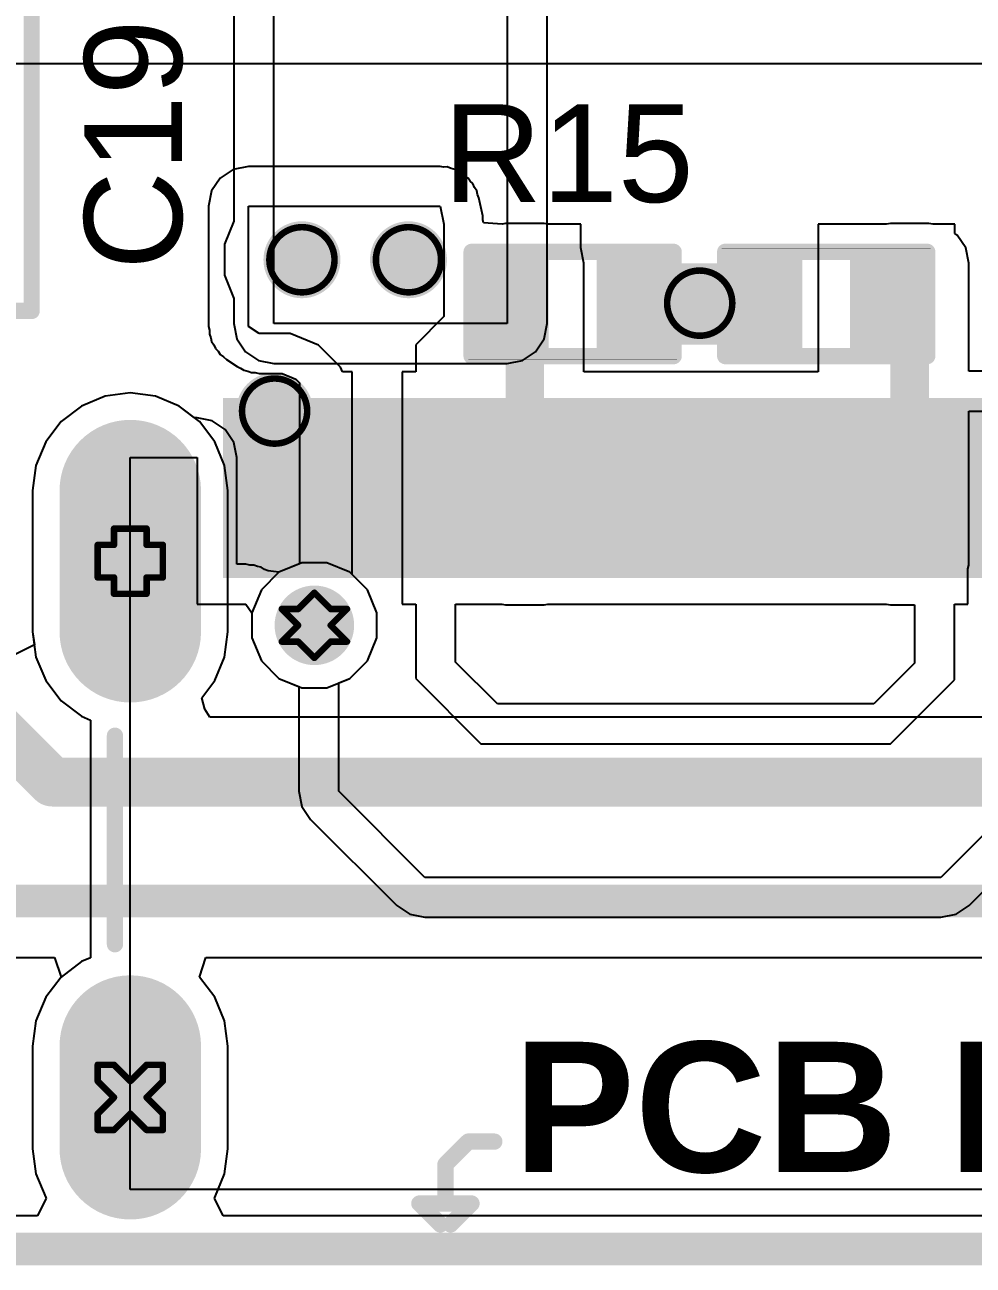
# Model space of a CAD drawing. Header units: inches. Extents: x -46 to 312, y 0 to 111.
# Drawn here: x -31.18 to -23.79, y -0.13 to 9.54 of the extents above; entities that cross this region are included whole.
import ezdxf

# ---------------------------------------------------------------- set-up
doc = ezdxf.new("R2010")
doc.units = ezdxf.units.IN
for name, color, linetype in [('Board Outline', 216, 'Continuous'), ('Bottom Layer', 5, 'Continuous'), ('Bottom Solder', 6, 'Continuous'), ('Drill Drawing', 1, 'Continuous'), ('Mechanical 13', 56, 'Continuous'), ('Multi-Layer', 9, 'Continuous'), ('Pad Holes', 156, 'Continuous'), ('Top Layer', 1, 'Continuous'), ('Top Overlay', 2, 'Continuous'), ('Top Paste', 8, 'Continuous'), ('Top Solder', 216, 'Continuous'), ('Via Holes', 16, 'Continuous')]:
    doc.layers.add(name, color=color, linetype=linetype)
doc.styles.add('Arial', font='', dxfattribs={"height": 0.2})
doc.styles.add('Arial_Bold', font='', dxfattribs={"height": 0.2})
doc.styles.get('Arial').set_extended_font_data('Arial')
doc.styles.get('Arial_Bold').set_extended_font_data('Arial', bold=True)

# ---------------------------------------------------------------- blocks, each defined once
blk = doc.blocks.new('R___0402_34')
at = {"layer": 'Top Layer'}
for points in [[(-0.6985, -0.3175), (-0.6985, 0.3175), (-0.2413, 0.3175), (-0.2413, -0.3175)], [(0.2413, -0.3175), (0.2413, 0.3175), (0.6985, 0.3175), (0.6985, -0.3175)]]:
    blk.add_hatch(color=1, dxfattribs=at).paths.add_polyline_path(points)
at = {"layer": 'Top Paste'}
for points in [[(-0.6985, -0.3175), (-0.6985, 0.3175), (-0.2413, 0.3175), (-0.2413, -0.3175)], [(0.2413, -0.3175), (0.2413, 0.3175), (0.6985, 0.3175), (0.6985, -0.3175)]]:
    blk.add_hatch(color=8, dxfattribs=at).paths.add_polyline_path(points)
at = {"layer": 'Top Solder'}
for points in [[(-0.7535, -0.3725), (-0.7535, 0.3725), (-0.1863, 0.3725), (-0.1863, -0.3725)], [(0.1863, -0.3725), (0.1863, 0.3725), (0.7535, 0.3725), (0.7535, -0.3725)]]:
    blk.add_hatch(color=216, dxfattribs=at).paths.add_polyline_path(points)
at = {"layer": 'Top Overlay'}
for points, const_width in [([(0.7874, 0.4064), (-0.7874, 0.4064)], 0.127), ([(-0.7874, 0.4064), (-0.7874, -0.4064)], 0.127), ([(0.7874, 0.4064), (0.7874, -0.4064)], 0.127), ([(0.7874, -0.4064), (-0.7874, -0.4064)], 0.127), ([(0.8128, -0.4318), (-0.8128, -0.4318)], 0.00323)]:
    blk.add_lwpolyline(points, dxfattribs=dict(at, const_width=const_width))
for points, const_width in [([(-0.8191, 0.4064, 1), (-0.7556, 0.4064, 1)], 0.0635), ([(-0.8191, 0.4064, 1), (-0.7556, 0.4064, 1)], 0.0635), ([(0.7556, 0.4064, 1), (0.8191, 0.4064, 1)], 0.0635), ([(0.7556, 0.4064, 1), (0.8191, 0.4064, 1)], 0.0635), ([(-0.8191, -0.4064, 1), (-0.7556, -0.4064, 1)], 0.0635), ([(-0.8191, -0.4064, 1), (-0.7556, -0.4064, 1)], 0.0635), ([(0.7556, -0.4064, 1), (0.8191, -0.4064, 1)], 0.0635), ([(0.7556, -0.4064, 1), (0.8191, -0.4064, 1)], 0.0635), ([(-0.8136, -0.4318, 1), (-0.812, -0.4318, 1)], 0.00161), ([(0.812, -0.4318, 1), (0.8136, -0.4318, 1)], 0.00161)]:
    blk.add_lwpolyline(points, format="xyb", close=True, dxfattribs=dict(at, const_width=const_width))
blk = doc.blocks.new('R___0402_36')
at = {"layer": 'Top Layer'}
for points in [[(-0.6985, -0.3175), (-0.6985, 0.3175), (-0.2413, 0.3175), (-0.2413, -0.3175)], [(0.2413, -0.3175), (0.2413, 0.3175), (0.6985, 0.3175), (0.6985, -0.3175)]]:
    blk.add_hatch(color=1, dxfattribs=at).paths.add_polyline_path(points)
at = {"layer": 'Top Paste'}
for points in [[(-0.6985, -0.3175), (-0.6985, 0.3175), (-0.2413, 0.3175), (-0.2413, -0.3175)], [(0.2413, -0.3175), (0.2413, 0.3175), (0.6985, 0.3175), (0.6985, -0.3175)]]:
    blk.add_hatch(color=8, dxfattribs=at).paths.add_polyline_path(points)
at = {"layer": 'Top Solder'}
for points in [[(-0.7535, -0.3725), (-0.7535, 0.3725), (-0.1863, 0.3725), (-0.1863, -0.3725)], [(0.1863, -0.3725), (0.1863, 0.3725), (0.7535, 0.3725), (0.7535, -0.3725)]]:
    blk.add_hatch(color=216, dxfattribs=at).paths.add_polyline_path(points)
at = {"layer": 'Top Overlay'}
for points, const_width in [([(-0.7874, -0.4064), (-0.7874, 0.4064)], 0.127), ([(-0.7874, 0.4064), (0.7874, 0.4064)], 0.127), ([(0.7874, -0.4064), (0.7874, 0.4064)], 0.127), ([(-0.7874, -0.4064), (0.7874, -0.4064)], 0.127), ([(-0.8128, -0.4318), (0.8128, -0.4318)], 0.00323)]:
    blk.add_lwpolyline(points, dxfattribs=dict(at, const_width=const_width))
for points, const_width in [([(-0.8191, 0.4064, 1), (-0.7556, 0.4064, 1)], 0.0635), ([(-0.8191, 0.4064, 1), (-0.7556, 0.4064, 1)], 0.0635), ([(0.7556, 0.4064, 1), (0.8191, 0.4064, 1)], 0.0635), ([(0.7556, 0.4064, 1), (0.8191, 0.4064, 1)], 0.0635), ([(-0.8191, -0.4064, 1), (-0.7556, -0.4064, 1)], 0.0635), ([(-0.8191, -0.4064, 1), (-0.7556, -0.4064, 1)], 0.0635), ([(0.7556, -0.4064, 1), (0.8191, -0.4064, 1)], 0.0635), ([(0.7556, -0.4064, 1), (0.8191, -0.4064, 1)], 0.0635), ([(-0.8136, -0.4318, 1), (-0.812, -0.4318, 1)], 0.00161), ([(0.812, -0.4318, 1), (0.8136, -0.4318, 1)], 0.00161)]:
    blk.add_lwpolyline(points, format="xyb", close=True, dxfattribs=dict(at, const_width=const_width))
blk = doc.blocks.new('TYPE_C_31_M_12__57')
at = {"layer": 'Bottom Layer'}
h = blk.add_hatch(color=5, dxfattribs=at)
edge = h.paths.add_edge_path()
edge.add_arc((-4.325, 2.355), 0.45, 0, 180)
edge.add_line((-4.775, 2.355), (-4.775, 1.255))
edge.add_arc((-4.325, 1.255), 0.45, 180, 360)
edge.add_line((-3.875, 1.255), (-3.875, 2.355))
h = blk.add_hatch(color=5, dxfattribs=at)
edge = h.paths.add_edge_path()
edge.add_arc((-4.325, -2.775), 0.45, 180, 360)
edge.add_line((-3.875, -2.775), (-3.875, -1.975))
edge.add_arc((-4.325, -1.975), 0.45, 0, 180)
edge.add_line((-4.775, -1.975), (-4.775, -2.775))
at = {"layer": 'Bottom Solder'}
h = blk.add_hatch(color=6, dxfattribs=at)
edge = h.paths.add_edge_path()
edge.add_arc((-4.325, 2.355), 0.5516, 0, 180)
edge.add_line((-4.8766, 2.355), (-4.8766, 1.255))
edge.add_arc((-4.325, 1.255), 0.5516, 180, 360)
edge.add_line((-3.7734, 1.255), (-3.7734, 2.355))
h = blk.add_hatch(color=6, dxfattribs=at)
edge = h.paths.add_edge_path()
edge.add_arc((-2.89, 1.305), 0.1016, 0, 360)
h = blk.add_hatch(color=6, dxfattribs=at)
edge = h.paths.add_edge_path()
edge.add_arc((-4.325, -2.775), 0.5516, 180, 360)
edge.add_line((-3.7734, -2.775), (-3.7734, -1.975))
edge.add_arc((-4.325, -1.975), 0.5516, 0, 180)
edge.add_line((-4.8766, -1.975), (-4.8766, -2.775))
at = {"layer": 'Multi-Layer'}
h = blk.add_hatch(color=9, dxfattribs=at)
edge = h.paths.add_edge_path()
edge.add_arc((-4.325, 2.355), 0.45, 0, 180)
edge.add_line((-4.775, 2.355), (-4.775, 1.255))
edge.add_arc((-4.325, 1.255), 0.45, 180, 360)
edge.add_line((-3.875, 1.255), (-3.875, 2.355))
h = blk.add_hatch(color=9, dxfattribs=at)
edge = h.paths.add_edge_path()
edge.add_arc((-4.325, -2.775), 0.45, 180, 360)
edge.add_line((-3.875, -2.775), (-3.875, -1.975))
edge.add_arc((-4.325, -1.975), 0.45, 0, 180)
edge.add_line((-4.775, -1.975), (-4.775, -2.775))
at = {"layer": 'Pad Holes'}
h = blk.add_hatch(color=7, dxfattribs=at)
edge = h.paths.add_edge_path()
edge.add_arc((-4.325, 1.255), 0.3, 180, 360)
edge.add_line((-4.025, 1.255), (-4.025, 2.355))
edge.add_arc((-4.325, 2.355), 0.3, 0, 180)
edge.add_line((-4.625, 2.355), (-4.625, 1.255))
h = blk.add_hatch(color=7, dxfattribs=at)
edge = h.paths.add_edge_path()
edge.add_arc((-2.89, 1.305), 0.31, 0, 360)
h = blk.add_hatch(color=7, dxfattribs=at)
edge = h.paths.add_edge_path()
edge.add_arc((-4.325, -2.775), 0.3, 180, 360)
edge.add_line((-4.025, -2.775), (-4.025, -1.975))
edge.add_arc((-4.325, -1.975), 0.3, 0, 180)
edge.add_line((-4.625, -1.975), (-4.625, -2.775))
at = {"layer": 'Top Layer'}
for points in [[(-3.5, 2.975), (-2.9, 2.975), (-2.9, 1.775), (-3.5, 1.775)], [(-2.7, 2.975), (-2.1, 2.975), (-2.1, 1.775), (-2.7, 1.775)], [(-1.9, 2.975), (-1.6, 2.975), (-1.6, 1.775), (-1.9, 1.775)], [(-1.4, 2.975), (-1.1, 2.975), (-1.1, 1.775), (-1.4, 1.775)], [(-0.9, 2.975), (-0.6, 2.975), (-0.6, 1.775), (-0.9, 1.775)], [(-0.4, 2.975), (-0.1, 2.975), (-0.1, 1.775), (-0.4, 1.775)], [(0.4, 1.775), (0.1, 1.775), (0.1, 2.975), (0.4, 2.975)], [(0.9, 1.775), (0.6, 1.775), (0.6, 2.975), (0.9, 2.975)], [(1.4, 1.775), (1.1, 1.775), (1.1, 2.975), (1.4, 2.975)], [(1.9, 1.775), (1.6, 1.775), (1.6, 2.975), (1.9, 2.975)], [(2.7, 1.775), (2.1, 1.775), (2.1, 2.975), (2.7, 2.975)]]:
    blk.add_hatch(color=1, dxfattribs=at).paths.add_polyline_path(points)
h = blk.add_hatch(color=1, dxfattribs=at)
edge = h.paths.add_edge_path()
edge.add_arc((-4.325, 2.355), 0.45, 0, 180)
edge.add_line((-4.775, 2.355), (-4.775, 1.255))
edge.add_arc((-4.325, 1.255), 0.45, 180, 360)
edge.add_line((-3.875, 1.255), (-3.875, 2.355))
h = blk.add_hatch(color=1, dxfattribs=at)
edge = h.paths.add_edge_path()
edge.add_arc((-4.325, -2.775), 0.45, 180, 360)
edge.add_line((-3.875, -2.775), (-3.875, -1.975))
edge.add_arc((-4.325, -1.975), 0.45, 0, 180)
edge.add_line((-4.775, -1.975), (-4.775, -2.775))
at = {"layer": 'Top Paste'}
for points in [[(-3.5, 2.975), (-2.9, 2.975), (-2.9, 1.775), (-3.5, 1.775)], [(-2.7, 2.975), (-2.1, 2.975), (-2.1, 1.775), (-2.7, 1.775)], [(-1.9, 2.975), (-1.6, 2.975), (-1.6, 1.775), (-1.9, 1.775)], [(-1.4, 2.975), (-1.1, 2.975), (-1.1, 1.775), (-1.4, 1.775)], [(-0.9, 2.975), (-0.6, 2.975), (-0.6, 1.775), (-0.9, 1.775)], [(-0.4, 2.975), (-0.1, 2.975), (-0.1, 1.775), (-0.4, 1.775)], [(0.4, 1.775), (0.1, 1.775), (0.1, 2.975), (0.4, 2.975)], [(0.9, 1.775), (0.6, 1.775), (0.6, 2.975), (0.9, 2.975)], [(1.4, 1.775), (1.1, 1.775), (1.1, 2.975), (1.4, 2.975)], [(1.9, 1.775), (1.6, 1.775), (1.6, 2.975), (1.9, 2.975)], [(2.7, 1.775), (2.1, 1.775), (2.1, 2.975), (2.7, 2.975)]]:
    blk.add_hatch(color=8, dxfattribs=at).paths.add_polyline_path(points)
at = {"layer": 'Top Solder'}
for points in [[(-3.6016, 3.0766), (-2.7984, 3.0766), (-2.7984, 1.6734), (-3.6016, 1.6734)], [(-2.8016, 3.0766), (-1.9984, 3.0766), (-1.9984, 1.6734), (-2.8016, 1.6734)], [(-2.0016, 3.0766), (-1.4984, 3.0766), (-1.4984, 1.6734), (-2.0016, 1.6734)], [(-1.5016, 3.0766), (-0.9984, 3.0766), (-0.9984, 1.6734), (-1.5016, 1.6734)], [(-1.0016, 3.0766), (-0.4984, 3.0766), (-0.4984, 1.6734), (-1.0016, 1.6734)], [(-0.5016, 3.0766), (0.0016, 3.0766), (0.0016, 1.6734), (-0.5016, 1.6734)], [(0.5016, 1.6734), (-0.0016, 1.6734), (-0.0016, 3.0766), (0.5016, 3.0766)], [(1.0016, 1.6734), (0.4984, 1.6734), (0.4984, 3.0766), (1.0016, 3.0766)], [(1.5016, 1.6734), (0.9984, 1.6734), (0.9984, 3.0766), (1.5016, 3.0766)], [(2.0016, 1.6734), (1.4984, 1.6734), (1.4984, 3.0766), (2.0016, 3.0766)], [(2.8016, 1.6734), (1.9984, 1.6734), (1.9984, 3.0766), (2.8016, 3.0766)]]:
    blk.add_hatch(color=216, dxfattribs=at).paths.add_polyline_path(points)
h = blk.add_hatch(color=216, dxfattribs=at)
edge = h.paths.add_edge_path()
edge.add_arc((-4.325, 2.355), 0.5516, 0, 180)
edge.add_line((-4.8766, 2.355), (-4.8766, 1.255))
edge.add_arc((-4.325, 1.255), 0.5516, 180, 360)
edge.add_line((-3.7734, 1.255), (-3.7734, 2.355))
h = blk.add_hatch(color=216, dxfattribs=at)
edge = h.paths.add_edge_path()
edge.add_arc((-2.89, 1.305), 0.1016, 0, 360)
h = blk.add_hatch(color=216, dxfattribs=at)
edge = h.paths.add_edge_path()
edge.add_arc((-4.325, -2.775), 0.5516, 180, 360)
edge.add_line((-3.7734, -2.775), (-3.7734, -1.975))
edge.add_arc((-4.325, -1.975), 0.5516, 0, 180)
edge.add_line((-4.8766, -1.975), (-4.8766, -2.775))
at = {"layer": 'Mechanical 13', "const_width": 0.127}
for points in [[(-1.8684, -2.8974), (-1.6906, -2.7196)], [(-1.6906, -2.7196), (-1.4874, -2.7196)], [(-1.8684, -3.2022), (-1.8684, -2.8974)], [(-2.0716, -3.2022), (-1.8684, -3.2022)], [(-2.0716, -3.2022), (-1.9084, -3.3654)], [(-1.8684, -3.2022), (-1.6652, -3.2022)], [(-1.8284, -3.3654), (-1.6652, -3.2022)]]:
    blk.add_lwpolyline(points, dxfattribs=at)
at = {"layer": 'Mechanical 13', "const_width": 0.0635}
for points in [[(-1.7223, -2.7196, 1), (-1.6588, -2.7196, 1)], [(-1.7223, -2.7196, 1), (-1.6588, -2.7196, 1)], [(-1.5191, -2.7196, 1), (-1.4556, -2.7196, 1)], [(-1.9001, -2.8974, 1), (-1.8366, -2.8974, 1)], [(-1.9001, -2.8974, 1), (-1.8366, -2.8974, 1)], [(-2.1033, -3.2022, 1), (-2.0398, -3.2022, 1)], [(-2.1033, -3.2022, 1), (-2.0398, -3.2022, 1)], [(-1.9001, -3.2022, 1), (-1.8366, -3.2022, 1)], [(-1.9001, -3.2022, 1), (-1.8366, -3.2022, 1)], [(-1.9001, -3.2022, 1), (-1.8366, -3.2022, 1)], [(-1.6969, -3.2022, 1), (-1.6334, -3.2022, 1)], [(-1.6969, -3.2022, 1), (-1.6334, -3.2022, 1)], [(-1.9401, -3.3654, 1), (-1.8766, -3.3654, 1)], [(-1.8601, -3.3654, 1), (-1.7966, -3.3654, 1)]]:
    blk.add_lwpolyline(points, format="xyb", close=True, dxfattribs=at)
at = {"layer": 'Top Overlay', "const_width": 0.127}
for points in [[(-4.4446, -1.181), (-4.4446, 0.4446)], [(-4.4954, -3.569), (4.4954, -3.569)]]:
    blk.add_lwpolyline(points, dxfattribs=at)
at = {"layer": 'Top Overlay', "const_width": 0.0635}
for points in [[(-4.4763, 0.4446, 1), (-4.4128, 0.4446, 1)], [(-4.4763, -1.181, 1), (-4.4128, -1.181, 1)], [(-4.5271, -3.569, 1), (-4.4636, -3.569, 1)]]:
    blk.add_lwpolyline(points, format="xyb", close=True, dxfattribs=at)
at = {"layer": 'Mechanical 13', "style": 'Arial_Bold'}
blk.add_text('PCB Edge', height=1.016, rotation=360, dxfattribs=at).set_placement((-1.3382, -2.9575))
blk = doc.blocks.new('SMA_59')
at = {"layer": 'Top Layer'}
for points in [[(-3.25, 0.85), (-0.75, 0.85), (-0.75, -0.85), (-3.25, -0.85)], [(0.75, 0.85), (3.25, 0.85), (3.25, -0.85), (0.75, -0.85)]]:
    blk.add_hatch(color=1, dxfattribs=at).paths.add_polyline_path(points)
at = {"layer": 'Top Overlay'}
for points in [[(-4.445, -1.4215), (-3.278, -1.4215), (-3.278, 1.422), (-4.445, 1.422)], [(-3.2998, 0.9239), (-2.5958, 0.9239), (-2.5958, 1.4218), (-3.2998, 1.4218)], [(-3.2998, -1.4219), (-2.5958, -1.4219), (-2.5958, -0.924), (-3.2998, -0.924)]]:
    blk.add_hatch(color=2, dxfattribs=at).paths.add_polyline_path(points)
at = {"layer": 'Top Paste'}
for points in [[(-3.25, 0.85), (-0.75, 0.85), (-0.75, -0.85), (-3.25, -0.85)], [(0.75, 0.85), (3.25, 0.85), (3.25, -0.85), (0.75, -0.85)]]:
    blk.add_hatch(color=8, dxfattribs=at).paths.add_polyline_path(points)
at = {"layer": 'Top Solder'}
for points in [[(-3.3516, 0.9516), (-0.6484, 0.9516), (-0.6484, -0.9516), (-3.3516, -0.9516)], [(0.6484, 0.9516), (3.3516, 0.9516), (3.3516, -0.9516), (0.6484, -0.9516)]]:
    blk.add_hatch(color=216, dxfattribs=at).paths.add_polyline_path(points)
at = {"layer": 'Top Overlay', "const_width": 0.127}
for points in [[(2.0612, 1.3577), (-2.6581, 1.3577)], [(2.0612, 1.0122), (2.0612, 1.3577)], [(2.0612, -1.3577), (2.0612, -1.0122)], [(2.0612, -1.3577), (-2.6581, -1.3577)]]:
    blk.add_lwpolyline(points, dxfattribs=at)
at = {"layer": 'Top Overlay', "const_width": 0.0635}
for points in [[(-2.6899, 1.3577, 1), (-2.6264, 1.3577, 1)], [(2.0295, 1.3577, 1), (2.093, 1.3577, 1)], [(2.0295, 1.3577, 1), (2.093, 1.3577, 1)], [(2.0295, 1.0122, 1), (2.093, 1.0122, 1)], [(2.0295, -1.0122, 1), (2.093, -1.0122, 1)], [(-2.6899, -1.3577, 1), (-2.6264, -1.3577, 1)], [(2.0295, -1.3577, 1), (2.093, -1.3577, 1)], [(2.0295, -1.3577, 1), (2.093, -1.3577, 1)]]:
    blk.add_lwpolyline(points, format="xyb", close=True, dxfattribs=at)

msp = doc.modelspace()

# ---------------------------------------------------------------- hatches: boundary and pattern name
at = {"layer": 'Bottom Layer'}
h = msp.add_hatch(color=5, dxfattribs=at)
edge = h.paths.add_edge_path()
edge.add_arc((-29.022, 7.7106), 0.3, 0, 360)
h = msp.add_hatch(color=5, dxfattribs=at)
edge = h.paths.add_edge_path()
edge.add_arc((-28.1914, 7.7106), 0.3, 0, 360)
h = msp.add_hatch(color=5, dxfattribs=at)
edge = h.paths.add_edge_path()
edge.add_arc((-25.9213, 7.3724), 0.3, 0, 360)
h = msp.add_hatch(color=5, dxfattribs=at)
edge = h.paths.add_edge_path()
edge.add_arc((-29.235, 6.531), 0.3, 0, 360)
at = {"layer": 'Top Layer'}
h = msp.add_hatch(color=1, dxfattribs=at)
edge = h.paths.add_edge_path()
edge.add_arc((-29.022, 7.7106), 0.3, 0, 360)
h = msp.add_hatch(color=1, dxfattribs=at)
edge = h.paths.add_edge_path()
edge.add_arc((-28.1914, 7.7106), 0.3, 0, 360)
for points in [[(-27.435, 5.331), (-27.135, 5.331), (-27.135, 7.6833), (-27.435, 7.6833)], [(-26.6707, 7.0485), (-25.1763, 7.0485), (-25.1763, 7.6833), (-26.6707, 7.6833)], [(-24.435, 5.331), (-24.135, 5.331), (-24.135, 7.6835), (-24.435, 7.6835)]]:
    msp.add_hatch(color=1, dxfattribs=at).paths.add_polyline_path(points)
h = msp.add_hatch(color=1, dxfattribs=at)
edge = h.paths.add_edge_path()
edge.add_arc((-25.9213, 7.3724), 0.3, 0, 360)
h = msp.add_hatch(color=1, dxfattribs=at)
edge = h.paths.add_edge_path()
edge.add_arc((-29.235, 6.531), 0.3, 0, 360)
at = {"layer": 'Via Holes'}
h = msp.add_hatch(color=7, dxfattribs=at)
edge = h.paths.add_edge_path()
edge.add_arc((-29.022, 7.7106), 0.15, 0, 360)
h = msp.add_hatch(color=7, dxfattribs=at)
edge = h.paths.add_edge_path()
edge.add_arc((-28.1914, 7.7106), 0.15, 0, 360)
h = msp.add_hatch(color=7, dxfattribs=at)
edge = h.paths.add_edge_path()
edge.add_arc((-25.9213, 7.3724), 0.15, 0, 360)
h = msp.add_hatch(color=7, dxfattribs=at)
edge = h.paths.add_edge_path()
edge.add_arc((-29.235, 6.531), 0.15, 0, 360)

# ---------------------------------------------------------------- linework, layer by layer
at = {"layer": 'Board Outline', "const_width": 0.254}
msp.add_lwpolyline([(-41, 0), (0, 0)], dxfattribs=at)
at = {"layer": 'Bottom Layer'}
for p, q in [((-29.5519, 18.0149), (-29.5519, 8.0117)), ((-29.2412, 7.2128), (-29.2412, 18.0149)), ((-27.4216, 11.4903), (-27.4216, 7.2128)), ((-27.1108, 7.2128), (-27.1108, 10.9905)), ((-29.5519, 8.0117), (-29.6268, 7.8309)), ((-29.6268, 7.8309), (-29.6268, 7.5903)), ((-29.6268, 7.5903), (-29.5519, 7.4095)), ((-29.5519, 7.4095), (-29.5519, 7.2128)), ((-29.5519, 7.2128), (-29.5283, 7.0939)), ((-27.4216, 7.2128), (-29.2412, 7.2128)), ((-27.1345, 7.0939), (-27.1108, 7.2128)), ((-29.5283, 7.0939), (-29.4609, 6.9931)), ((-27.2018, 6.9931), (-27.1345, 7.0939)), ((-29.4609, 6.9931), (-29.3601, 6.9257)), ((-27.3026, 6.9257), (-27.2018, 6.9931)), ((-29.3601, 6.9257), (-29.2412, 6.902)), ((-29.2412, 6.902), (-27.4216, 6.902)), ((-27.4216, 6.902), (-27.3026, 6.9257)), ((-30.36, 6.6723), (-30.557, 6.6464)), ((-30.163, 6.6464), (-30.36, 6.6723)), ((-30.557, 6.6464), (-30.7407, 6.5703)), ((-29.9793, 6.5703), (-30.163, 6.6464)), ((-30.7407, 6.5703), (-30.8983, 6.4493)), ((-29.8217, 6.4493), (-29.9793, 6.5703)), ((-30.8983, 6.4493), (-31.0193, 6.2917)), ((-29.7007, 6.2917), (-29.8217, 6.4493)), ((-31.0193, 6.2917), (-31.0954, 6.108)), ((-29.6246, 6.108), (-29.7007, 6.2917)), ((-31.0954, 6.108), (-31.1213, 5.911)), ((-29.5987, 5.911), (-29.6246, 6.108)), ((-31.1213, 5.911), (-31.1213, 4.811)), ((-29.5987, 4.811), (-29.5987, 5.911)), ((-29.022, 5.3488), (-29.2013, 5.2745)), ((-28.828, 5.3488), (-29.022, 5.3488)), ((-28.6487, 5.2745), (-28.828, 5.3488)), ((-29.2013, 5.2745), (-29.3385, 5.1373)), ((-28.5115, 5.1373), (-28.6487, 5.2745)), ((-29.3385, 5.1373), (-29.4128, 4.958)), ((-28.4372, 4.958), (-28.5115, 5.1373)), ((-29.4128, 4.958), (-29.4128, 4.764)), ((-28.4372, 4.764), (-28.4372, 4.958)), ((-31.1213, 4.811), (-31.1077, 4.7076)), ((-29.6246, 4.614), (-29.5987, 4.811)), ((-29.4128, 4.764), (-29.3385, 4.5847)), ((-28.5115, 4.5847), (-28.4372, 4.764)), ((-31.1077, 4.7076), (-31.252, 4.6364)), ((-29.7007, 4.4303), (-29.6246, 4.614)), ((-29.3385, 4.5847), (-29.2013, 4.4475)), ((-28.6487, 4.4475), (-28.5115, 4.5847)), ((-29.8034, 4.2965), (-29.7007, 4.4303)), ((-29.2013, 4.4475), (-29.022, 4.3732)), ((-29.022, 4.3732), (-28.828, 4.3732)), ((-28.828, 4.3732), (-28.6487, 4.4475)), ((-29.7797, 4.2075), (-29.8034, 4.2965)), ((-29.7389, 4.1441), (-29.7797, 4.2075)), ((-22.3311, 4.1441), (-29.7389, 4.1441)), ((-31.6405, 2.2717), (-30.9501, 2.2717)), ((-30.9501, 2.2717), (-30.8983, 2.1193)), ((-29.8217, 2.1193), (-29.7699, 2.2717)), ((-29.7699, 2.2717), (-22.3001, 2.2717)), ((-30.8983, 2.1193), (-31.0193, 1.9617)), ((-29.7007, 1.9617), (-29.8217, 2.1193)), ((-31.0193, 1.9617), (-31.0954, 1.778)), ((-29.6246, 1.778), (-29.7007, 1.9617)), ((-31.0954, 1.778), (-31.1213, 1.581)), ((-29.5987, 1.581), (-29.6246, 1.778)), ((-31.1213, 1.581), (-31.1213, 0.781)), ((-29.5987, 0.781), (-29.5987, 1.581)), ((-31.1213, 0.781), (-31.0954, 0.584)), ((-29.6246, 0.584), (-29.5987, 0.781)), ((-31.0954, 0.584), (-31.0193, 0.4003)), ((-29.7007, 0.4003), (-29.6246, 0.584)), ((-31.0157, 0.3957), (-31.0831, 0.259)), ((-31.0193, 0.4003), (-31.0157, 0.3957)), ((-29.7043, 0.3957), (-29.7007, 0.4003)), ((-29.6369, 0.259), (-29.7043, 0.3957)), ((-31.0831, 0.259), (-41, 0.259)), ((-22.4331, 0.259), (-29.6369, 0.259))]:
    msp.add_line(p, q, dxfattribs=at)
for points, const_width in [([(-32.6908, 5.361), (-30.9689, 3.6391)], 0.381), ([(-30.9689, 3.6391), (-17.678, 3.6391)], 0.381), ([(-31.6405, 2.712), (-18.1876, 2.712)], 0.254)]:
    msp.add_lwpolyline(points, dxfattribs=dict(at, const_width=const_width))
at = {"layer": 'Bottom Layer', "const_width": 0.1905}
msp.add_lwpolyline([(-31.0641, 3.6391, 1), (-30.8736, 3.6391, 1)], format="xyb", close=True, dxfattribs=at)
msp.add_lwpolyline([(-31.0641, 3.6391, 1), (-30.8736, 3.6391, 1)], format="xyb", close=True, dxfattribs=at)
at = {"layer": 'Drill Drawing'}
for points, const_width in [([(-28.768, 7.7106, 1), (-29.276, 7.7106, 1)], 0.0508), ([(-27.9374, 7.7106, 1), (-28.4454, 7.7106, 1)], 0.0508), ([(-29.2887, 7.7106, 1), (-29.2633, 7.7106, 1)], 0.0254), ([(-28.7807, 7.7106, 1), (-28.7553, 7.7106, 1)], 0.0254), ([(-28.4581, 7.7106, 1), (-28.4327, 7.7106, 1)], 0.0254), ([(-27.9501, 7.7106, 1), (-27.9247, 7.7106, 1)], 0.0254), ([(-25.6673, 7.3724, 1), (-26.1753, 7.3724, 1)], 0.0508), ([(-26.188, 7.3724, 1), (-26.1626, 7.3724, 1)], 0.0254), ([(-25.68, 7.3724, 1), (-25.6546, 7.3724, 1)], 0.0254), ([(-28.981, 6.531, 1), (-29.489, 6.531, 1)], 0.0508), ([(-29.5017, 6.531, 1), (-29.4763, 6.531, 1)], 0.0254), ([(-28.9937, 6.531, 1), (-28.9683, 6.531, 1)], 0.0254), ([(-30.4997, 5.615, 1), (-30.4743, 5.615, 1)], 0.0254), ([(-30.4997, 5.615, 1), (-30.4743, 5.615, 1)], 0.0254), ([(-30.2457, 5.615, 1), (-30.2203, 5.615, 1)], 0.0254), ([(-30.2457, 5.615, 1), (-30.2203, 5.615, 1)], 0.0254), ([(-30.6267, 5.488, 1), (-30.6013, 5.488, 1)], 0.0254), ([(-30.6267, 5.488, 1), (-30.6013, 5.488, 1)], 0.0254), ([(-30.4997, 5.488, 1), (-30.4743, 5.488, 1)], 0.0254), ([(-30.4997, 5.488, 1), (-30.4743, 5.488, 1)], 0.0254), ([(-30.2457, 5.488, 1), (-30.2203, 5.488, 1)], 0.0254), ([(-30.2457, 5.488, 1), (-30.2203, 5.488, 1)], 0.0254), ([(-30.1187, 5.488, 1), (-30.0933, 5.488, 1)], 0.0254), ([(-30.1187, 5.488, 1), (-30.0933, 5.488, 1)], 0.0254), ([(-30.6267, 5.234, 1), (-30.6013, 5.234, 1)], 0.0254), ([(-30.6267, 5.234, 1), (-30.6013, 5.234, 1)], 0.0254), ([(-30.4997, 5.234, 1), (-30.4743, 5.234, 1)], 0.0254), ([(-30.4997, 5.234, 1), (-30.4743, 5.234, 1)], 0.0254), ([(-30.2457, 5.234, 1), (-30.2203, 5.234, 1)], 0.0254), ([(-30.2457, 5.234, 1), (-30.2203, 5.234, 1)], 0.0254), ([(-30.1187, 5.234, 1), (-30.0933, 5.234, 1)], 0.0254), ([(-30.1187, 5.234, 1), (-30.0933, 5.234, 1)], 0.0254), ([(-30.4997, 5.107, 1), (-30.4743, 5.107, 1)], 0.0254), ([(-30.4997, 5.107, 1), (-30.4743, 5.107, 1)], 0.0254), ([(-30.2457, 5.107, 1), (-30.2203, 5.107, 1)], 0.0254), ([(-30.2457, 5.107, 1), (-30.2203, 5.107, 1)], 0.0254), ([(-28.9377, 5.115, 1), (-28.9123, 5.115, 1)], 0.0254), ([(-28.9377, 5.115, 1), (-28.9123, 5.115, 1)], 0.0254), ([(-29.1917, 4.988, 1), (-29.1663, 4.988, 1)], 0.0254), ([(-29.1917, 4.988, 1), (-29.1663, 4.988, 1)], 0.0254), ([(-29.0647, 4.988, 1), (-29.0393, 4.988, 1)], 0.0254), ([(-29.0647, 4.988, 1), (-29.0393, 4.988, 1)], 0.0254), ([(-28.8107, 4.988, 1), (-28.7853, 4.988, 1)], 0.0254), ([(-28.8107, 4.988, 1), (-28.7853, 4.988, 1)], 0.0254), ([(-28.6837, 4.988, 1), (-28.6583, 4.988, 1)], 0.0254), ([(-28.6837, 4.988, 1), (-28.6583, 4.988, 1)], 0.0254), ([(-29.0647, 4.861, 1), (-29.0393, 4.861, 1)], 0.0254), ([(-29.0647, 4.861, 1), (-29.0393, 4.861, 1)], 0.0254), ([(-28.8107, 4.861, 1), (-28.7853, 4.861, 1)], 0.0254), ([(-28.8107, 4.861, 1), (-28.7853, 4.861, 1)], 0.0254), ([(-29.1917, 4.734, 1), (-29.1663, 4.734, 1)], 0.0254), ([(-29.1917, 4.734, 1), (-29.1663, 4.734, 1)], 0.0254), ([(-29.0647, 4.734, 1), (-29.0393, 4.734, 1)], 0.0254), ([(-29.0647, 4.734, 1), (-29.0393, 4.734, 1)], 0.0254), ([(-28.8107, 4.734, 1), (-28.7853, 4.734, 1)], 0.0254), ([(-28.8107, 4.734, 1), (-28.7853, 4.734, 1)], 0.0254), ([(-28.6837, 4.734, 1), (-28.6583, 4.734, 1)], 0.0254), ([(-28.6837, 4.734, 1), (-28.6583, 4.734, 1)], 0.0254), ([(-28.9377, 4.607, 1), (-28.9123, 4.607, 1)], 0.0254), ([(-28.9377, 4.607, 1), (-28.9123, 4.607, 1)], 0.0254), ([(-30.6267, 1.435, 1), (-30.6013, 1.435, 1)], 0.0254), ([(-30.6267, 1.435, 1), (-30.6013, 1.435, 1)], 0.0254), ([(-30.4997, 1.435, 1), (-30.4743, 1.435, 1)], 0.0254), ([(-30.4997, 1.435, 1), (-30.4743, 1.435, 1)], 0.0254), ([(-30.2457, 1.435, 1), (-30.2203, 1.435, 1)], 0.0254), ([(-30.2457, 1.435, 1), (-30.2203, 1.435, 1)], 0.0254), ([(-30.1187, 1.435, 1), (-30.0933, 1.435, 1)], 0.0254), ([(-30.1187, 1.435, 1), (-30.0933, 1.435, 1)], 0.0254), ([(-30.6267, 1.308, 1), (-30.6013, 1.308, 1)], 0.0254), ([(-30.6267, 1.308, 1), (-30.6013, 1.308, 1)], 0.0254), ([(-30.3727, 1.308, 1), (-30.3473, 1.308, 1)], 0.0254), ([(-30.3727, 1.308, 1), (-30.3473, 1.308, 1)], 0.0254), ([(-30.1187, 1.308, 1), (-30.0933, 1.308, 1)], 0.0254), ([(-30.1187, 1.308, 1), (-30.0933, 1.308, 1)], 0.0254), ([(-30.4997, 1.181, 1), (-30.4743, 1.181, 1)], 0.0254), ([(-30.4997, 1.181, 1), (-30.4743, 1.181, 1)], 0.0254), ([(-30.2457, 1.181, 1), (-30.2203, 1.181, 1)], 0.0254), ([(-30.2457, 1.181, 1), (-30.2203, 1.181, 1)], 0.0254), ([(-30.6267, 1.054, 1), (-30.6013, 1.054, 1)], 0.0254), ([(-30.6267, 1.054, 1), (-30.6013, 1.054, 1)], 0.0254), ([(-30.3727, 1.054, 1), (-30.3473, 1.054, 1)], 0.0254), ([(-30.3727, 1.054, 1), (-30.3473, 1.054, 1)], 0.0254), ([(-30.1187, 1.054, 1), (-30.0933, 1.054, 1)], 0.0254), ([(-30.1187, 1.054, 1), (-30.0933, 1.054, 1)], 0.0254), ([(-30.6267, 0.927, 1), (-30.6013, 0.927, 1)], 0.0254), ([(-30.6267, 0.927, 1), (-30.6013, 0.927, 1)], 0.0254), ([(-30.4997, 0.927, 1), (-30.4743, 0.927, 1)], 0.0254), ([(-30.4997, 0.927, 1), (-30.4743, 0.927, 1)], 0.0254), ([(-30.2457, 0.927, 1), (-30.2203, 0.927, 1)], 0.0254), ([(-30.2457, 0.927, 1), (-30.2203, 0.927, 1)], 0.0254), ([(-30.1187, 0.927, 1), (-30.0933, 0.927, 1)], 0.0254), ([(-30.1187, 0.927, 1), (-30.0933, 0.927, 1)], 0.0254)]:
    msp.add_lwpolyline(points, format="xyb", close=True, dxfattribs=dict(at, const_width=const_width))
at = {"layer": 'Drill Drawing', "const_width": 0.0508}
for points in [[(-30.487, 5.488), (-30.487, 5.615)], [(-30.487, 5.615), (-30.233, 5.615)], [(-30.233, 5.488), (-30.233, 5.615)], [(-30.614, 5.234), (-30.614, 5.488)], [(-30.614, 5.488), (-30.487, 5.488)], [(-30.233, 5.488), (-30.106, 5.488)], [(-30.106, 5.234), (-30.106, 5.488)], [(-30.614, 5.234), (-30.487, 5.234)], [(-30.487, 5.107), (-30.487, 5.234)], [(-30.233, 5.234), (-30.106, 5.234)], [(-30.233, 5.107), (-30.233, 5.234)], [(-30.487, 5.107), (-30.233, 5.107)], [(-29.052, 4.988), (-28.925, 5.115)], [(-28.925, 5.115), (-28.798, 4.988)], [(-29.179, 4.988), (-29.052, 4.861)], [(-29.179, 4.988), (-29.052, 4.988)], [(-28.798, 4.988), (-28.671, 4.988)], [(-28.798, 4.861), (-28.671, 4.988)], [(-29.179, 4.734), (-29.052, 4.861)], [(-28.798, 4.861), (-28.671, 4.734)], [(-29.179, 4.734), (-29.052, 4.734)], [(-29.052, 4.734), (-28.925, 4.607)], [(-28.925, 4.607), (-28.798, 4.734)], [(-28.798, 4.734), (-28.671, 4.734)], [(-30.614, 1.308), (-30.614, 1.435)], [(-30.614, 1.435), (-30.487, 1.435)], [(-30.487, 1.435), (-30.36, 1.308)], [(-30.36, 1.308), (-30.233, 1.435)], [(-30.233, 1.435), (-30.106, 1.435)], [(-30.106, 1.308), (-30.106, 1.435)], [(-30.614, 1.308), (-30.487, 1.181)], [(-30.233, 1.181), (-30.106, 1.308)], [(-30.614, 1.054), (-30.487, 1.181)], [(-30.233, 1.181), (-30.106, 1.054)], [(-30.614, 0.927), (-30.614, 1.054)], [(-30.487, 0.927), (-30.36, 1.054)], [(-30.36, 1.054), (-30.233, 0.927)], [(-30.106, 0.927), (-30.106, 1.054)], [(-30.614, 0.927), (-30.487, 0.927)], [(-30.233, 0.927), (-30.106, 0.927)]]:
    msp.add_lwpolyline(points, dxfattribs=at)
at = {"layer": 'Top Layer'}
for p, q in [((-33.3366, 9.2396), (-21.8483, 9.2396)), ((-29.5575, 8.4151), (-29.6583, 8.3477)), ((-29.4386, 8.4388), (-29.5575, 8.4151)), ((-27.9456, 8.4388), (-29.4386, 8.4388)), ((-27.9181, 8.4333), (-27.9456, 8.4388)), ((-27.8901, 8.4338), (-27.9181, 8.4333)), ((-27.8592, 8.4216), (-27.8901, 8.4338)), ((-27.8266, 8.4151), (-27.8592, 8.4216)), ((-27.8033, 8.3995), (-27.8266, 8.4151)), ((-29.6583, 8.3477), (-29.7257, 8.2469)), ((-27.7773, 8.3893), (-27.8033, 8.3995)), ((-27.7534, 8.3662), (-27.7773, 8.3893)), ((-27.7258, 8.3477), (-27.7534, 8.3662)), ((-27.7103, 8.3245), (-27.7258, 8.3477)), ((-27.6901, 8.305), (-27.7103, 8.3245)), ((-29.7257, 8.2469), (-29.7494, 8.128)), ((-27.6769, 8.2745), (-27.6901, 8.305)), ((-27.6585, 8.2469), (-27.6769, 8.2745)), ((-27.653, 8.2194), (-27.6585, 8.2469)), ((-27.6418, 8.1937), (-27.653, 8.2194)), ((-29.7494, 8.128), (-29.7494, 7.1915)), ((-29.4386, 7.1915), (-29.4386, 8.128)), ((-29.4386, 8.128), (-27.9456, 8.128)), ((-27.9456, 8.128), (-27.9153, 7.9881)), ((-27.6116, 8.0539), (-27.6418, 8.1937)), ((-27.611, 8.0207), (-27.6116, 8.0539)), ((-27.9153, 7.9881), (-27.9153, 7.9881)), ((-27.9153, 7.9881), (-27.9153, 7.268)), ((-27.6066, 7.9983), (-27.611, 8.0207)), ((-27.4608, 7.989), (-27.6066, 7.9983)), ((-27.435, 7.9941), (-27.4608, 7.989)), ((-27.135, 7.9941), (-27.435, 7.9941)), ((-27.105, 7.9881), (-27.135, 7.9941)), ((-26.8485, 7.9881), (-27.105, 7.9881)), ((-26.8485, 7.8032), (-26.8485, 7.9881)), ((-24.465, 7.9883), (-24.9985, 7.9883)), ((-24.9985, 7.9883), (-24.9985, 6.8358)), ((-24.435, 7.9943), (-24.465, 7.9883)), ((-24.135, 7.9943), (-24.435, 7.9943)), ((-24.105, 7.9883), (-24.135, 7.9943)), ((-23.9317, 7.9883), (-24.105, 7.9883)), ((-23.9317, 7.9142), (-23.9317, 7.9883)), ((-23.9153, 7.9032), (-23.9317, 7.9142)), ((-23.8479, 7.8024), (-23.9153, 7.9032)), ((-26.8479, 7.8023), (-26.8485, 7.8032)), ((-26.8242, 7.6833), (-26.8479, 7.8023)), ((-23.8242, 7.6835), (-23.8479, 7.8024)), ((-26.8242, 6.8358), (-26.8242, 7.6833)), ((-23.8242, 6.8418), (-23.8242, 7.6835)), ((-27.9153, 7.268), (-28.135, 7.0483)), ((-29.7494, 7.1915), (-29.7434, 7.1614)), ((-29.7434, 7.1614), (-29.7434, 7.1308)), ((-29.3553, 7.1358), (-29.4386, 7.1915)), ((-29.7434, 7.1308), (-29.7317, 7.1026)), ((-29.7317, 7.1026), (-29.7257, 7.0725)), ((-29.7257, 7.0725), (-29.7087, 7.0471)), ((-29.1147, 7.1358), (-29.3553, 7.1358)), ((-28.8924, 7.0437), (-29.1147, 7.1358)), ((-29.7087, 7.0471), (-29.697, 7.0188)), ((-29.697, 7.0188), (-29.6753, 6.9972)), ((-29.6753, 6.9972), (-29.6583, 6.9717)), ((-29.6583, 6.9717), (-29.6329, 6.9547)), ((-28.7223, 6.8736), (-28.8924, 7.0437)), ((-28.135, 7.0483), (-28.135, 6.8358)), ((-29.6329, 6.9547), (-29.6113, 6.9331)), ((-29.6113, 6.9331), (-29.528, 6.8774)), ((-29.528, 6.8774), (-29.4997, 6.8657)), ((-29.4997, 6.8657), (-29.4742, 6.8487)), ((-28.7066, 6.8358), (-28.7223, 6.8736)), ((-29.4742, 6.8487), (-29.4442, 6.8427)), ((-29.4442, 6.8427), (-29.4159, 6.831)), ((-29.4159, 6.831), (-29.3853, 6.831)), ((-29.3853, 6.831), (-29.3553, 6.825)), ((-29.3553, 6.825), (-29.1765, 6.825)), ((-29.1765, 6.825), (-29.0684, 6.7803)), ((-29.0684, 6.7803), (-29.0398, 6.7516)), ((-28.6302, 6.8358), (-28.7066, 6.8358)), ((-28.6302, 5.256), (-28.6302, 6.8358)), ((-28.135, 6.8358), (-28.2398, 6.8358)), ((-28.2398, 6.8358), (-28.2398, 5.0262)), ((-24.9985, 6.8358), (-26.8242, 6.8358)), ((-23.4398, 6.8418), (-23.8242, 6.8418)), ((-30.36, 6.6723), (-30.557, 6.6464)), ((-30.163, 6.6464), (-30.36, 6.6723)), ((-29.0398, 6.7516), (-29.0398, 5.3414)), ((-30.557, 6.6464), (-30.7407, 6.5703)), ((-29.9793, 6.5703), (-30.163, 6.6464)), ((-30.7407, 6.5703), (-30.8983, 6.4493)), ((-29.8605, 6.4791), (-29.9793, 6.5703)), ((-29.8398, 6.4791), (-29.8605, 6.4791)), ((-29.7209, 6.4555), (-29.8398, 6.4791)), ((-23.8242, 5.331), (-23.8242, 6.531)), ((-23.8242, 6.531), (-23.4398, 6.531)), ((-30.8983, 6.4493), (-31.0193, 6.2917)), ((-29.62, 6.3881), (-29.7209, 6.4555)), ((-29.5527, 6.2873), (-29.62, 6.3881)), ((-31.0193, 6.2917), (-31.0954, 6.108)), ((-29.529, 6.1684), (-29.5527, 6.2873)), ((-31.0954, 6.108), (-31.1213, 5.911)), ((-30.36, 0.4628), (-30.36, 6.1684)), ((-30.36, 6.1684), (-29.8398, 6.1684)), ((-29.8398, 6.1684), (-29.8398, 5.0262)), ((-29.529, 5.337), (-29.529, 6.1684)), ((-31.1213, 5.911), (-31.1213, 4.811)), ((-29.4584, 5.337), (-29.529, 5.337)), ((-29.4283, 5.331), (-29.4584, 5.337)), ((-29.3977, 5.331), (-29.4283, 5.331)), ((-29.3695, 5.3193), (-29.3977, 5.331)), ((-29.3394, 5.3133), (-29.3695, 5.3193)), ((-29.0398, 5.3414), (-29.2013, 5.2745)), ((-23.8302, 5.301), (-23.8242, 5.331)), ((-29.314, 5.2963), (-29.3394, 5.3133)), ((-29.2857, 5.2846), (-29.314, 5.2963)), ((-29.2013, 5.2745), (-29.2857, 5.2846)), ((-28.5115, 5.1373), (-28.6302, 5.256)), ((-23.8302, 5.0262), (-23.8302, 5.301)), ((-28.4372, 4.958), (-28.5115, 5.1373)), ((-29.8398, 5.0262), (-29.4584, 5.0262)), ((-29.4584, 5.0262), (-29.4128, 4.958)), ((-29.4128, 4.958), (-29.4128, 4.764)), ((-28.4372, 4.764), (-28.4372, 4.958)), ((-28.2398, 5.0262), (-28.135, 5.0262)), ((-28.135, 5.0262), (-28.135, 4.4456)), ((-27.8242, 4.5743), (-27.8242, 5.0262)), ((-27.8242, 5.0262), (-27.465, 5.0262)), ((-27.465, 5.0262), (-27.435, 5.0202)), ((-27.435, 5.0202), (-27.135, 5.0202)), ((-27.135, 5.0202), (-27.105, 5.0262)), ((-27.105, 5.0262), (-24.465, 5.0262)), ((-24.465, 5.0262), (-24.435, 5.0202)), ((-24.435, 5.0202), (-24.2458, 5.0202)), ((-24.2458, 5.0202), (-24.2458, 4.5657)), ((-23.935, 4.437), (-23.935, 5.0262)), ((-23.935, 5.0262), (-23.8302, 5.0262)), ((-31.1213, 4.811), (-31.0954, 4.614)), ((-29.4128, 4.764), (-29.3385, 4.5847)), ((-28.5115, 4.5847), (-28.4372, 4.764)), ((-31.0954, 4.614), (-31.0193, 4.4303)), ((-29.3385, 4.5847), (-29.2013, 4.4475)), ((-28.6487, 4.4475), (-28.5115, 4.5847)), ((-27.4976, 4.2478), (-27.8242, 4.5743)), ((-24.2458, 4.5657), (-24.5637, 4.2478)), ((-31.0193, 4.4303), (-30.8983, 4.2727)), ((-29.2013, 4.4475), (-29.0458, 4.383)), ((-29.0458, 4.383), (-29.0458, 3.5673)), ((-28.735, 4.4117), (-28.6487, 4.4475)), ((-28.735, 3.5673), (-28.735, 4.4117)), ((-28.135, 4.4456), (-27.6264, 3.937)), ((-24.435, 3.937), (-23.935, 4.437)), ((-30.8983, 4.2727), (-30.7407, 4.1517)), ((-24.5637, 4.2478), (-27.4976, 4.2478)), ((-30.7407, 4.1517), (-30.6708, 4.1227)), ((-30.6708, 4.1227), (-30.6708, 2.2693)), ((-27.6264, 3.937), (-24.435, 3.937)), ((-23.335, 3.602), (-24.0414, 2.8956)), ((-29.0458, 3.5673), (-29.0221, 3.4484)), ((-28.0633, 2.8956), (-28.735, 3.5673)), ((-29.0221, 3.4484), (-28.9547, 3.3476)), ((-28.9547, 3.3476), (-28.283, 2.6759)), ((-23.8217, 2.6759), (-23.1153, 3.3823)), ((-24.0414, 2.8956), (-28.0633, 2.8956)), ((-28.283, 2.6759), (-28.1822, 2.6085)), ((-23.9225, 2.6085), (-23.8217, 2.6759)), ((-28.1822, 2.6085), (-28.0633, 2.5848)), ((-28.0633, 2.5848), (-24.0414, 2.5848)), ((-24.0414, 2.5848), (-23.9225, 2.6085)), ((-30.7407, 2.2403), (-30.8983, 2.1193)), ((-30.6708, 2.2693), (-30.7407, 2.2403)), ((-30.8983, 2.1193), (-31.0193, 1.9617)), ((-31.0193, 1.9617), (-31.0954, 1.778)), ((-31.0954, 1.778), (-31.1213, 1.581)), ((-31.1213, 1.581), (-31.1213, 0.781)), ((-31.1213, 0.781), (-31.0954, 0.584)), ((-31.0954, 0.584), (-31.0193, 0.4003)), ((-31.0157, 0.3957), (-31.0831, 0.259)), ((-31.0193, 0.4003), (-31.0157, 0.3957)), ((-21.71, 0.4628), (-30.36, 0.4628)), ((-31.0831, 0.259), (-41, 0.259))]:
    msp.add_line(p, q, dxfattribs=at)

# ---------------------------------------------------------------- block references
for name, p, rotation in [('SMA_59', (-32.4866, 9.3726), 270), ('R___0402_34', (-24.935, 7.366), 180)]:
    msp.add_blockref(name, p, dxfattribs=dict(rotation=rotation))
for name, p in [('R___0402_36', (-26.912, 7.3658)), ('TYPE_C_31_M_12__57', (-26.035, 3.556))]:
    msp.add_blockref(name, p)

# ---------------------------------------------------------------- texts
at = {"layer": 'Top Overlay', "style": 'Arial'}
msp.add_text('C19', height=0.762, rotation=90, dxfattribs=at).set_placement((-29.9573, 7.6317))
msp.add_text('R15', height=0.762, dxfattribs=at).set_placement((-27.9201, 8.16))

doc.saveas('drawing.dxf')
